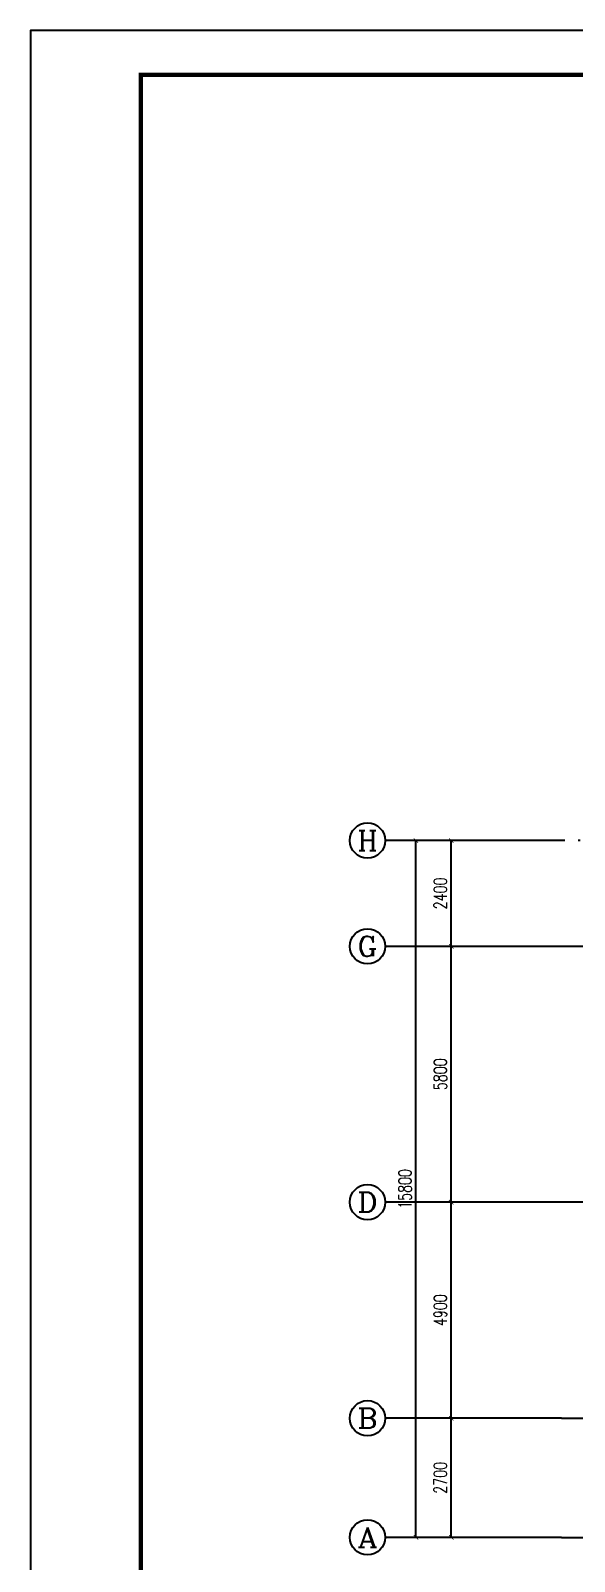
# Model space of a CAD drawing. Extents: x 169490 to 7584583, y -2399407 to 1374371.
# Drawn here: x 722202 to 734537, y 736237 to 770945 of the extents above; entities that cross this region are included whole.
import ezdxf
from ezdxf.enums import TextEntityAlignment as Align

# ---------------------------------------------------------------- set-up
doc = ezdxf.new("R2010")
doc.units = 0
doc.header["$LTSCALE"] = 100
doc.linetypes.add('D3轴线点划线', pattern=[18.5, 12, -3, 0.5, -3])
doc.layers.get('0').update_dxf_attribs({"linetype": 'CONTINUOUS'})
doc.layers.get('DEFPOINTS').update_dxf_attribs({"linetype": 'CONTINUOUS'})
for name, color, linetype in [('AXIS', 3, 'CONTINUOUS'), ('AXIS_TEXT', 4, 'CONTINUOUS'), ('C-AXIS(轴号)', 3, 'CONTINUOUS'), ('C-AXIS-T(字)', 7, 'CONTINUOUS'), ('C-DOTE', 8, 'D3轴线点划线'), ('图框', 140, 'CONTINUOUS')]:
    doc.layers.add(name, color=color, linetype=linetype)
doc.styles.add('_TCH_AXIS', font='COMPLEX', dxfattribs={"bigfont": 'GBCBIG'})
doc.styles.add('_TCH_DIM_T3', font='SIMPLEX.shx', dxfattribs={"width": 0.705882, "bigfont": 'GBCBIG.shx'})
doc.styles.add('COMPLEX', font='COMPLEX')
doc.dimstyles.new('_TCH_ARCH&&100', dxfattribs={"dimtxt": 297.5, "dimasz": 100, "dimexe": 250, "dimexo": 300, "dimgap": 100, "dimtad": 1, "dimdec": 0, "dimzin": 0, "dimdsep": 46, "dimtxsty": '_TCH_DIM_T3', "dimblk": 'ARCHTICK', "dimcen": 0.09, "dimclrt": 7, "dimazin": 2, "dimtfac": 1, "dimtdec": 0, "dimtix": 1, "dimtmove": 2, "dimatfit": 3, "dimfxl": 1, "dimtolj": 1, "dimtzin": 0, "dimarcsym": 0})

# ---------------------------------------------------------------- blocks, each defined once
blk = doc.blocks.new('_ARCHTICK')
at = {"const_width": 0.15}
blk.add_lwpolyline([(-0.5, -0.5), (0.5, 0.5)], dxfattribs=at)
blk = doc.blocks.new('*D1504')
at = {"layer": 'AXIS', "color": 0, "lineweight": -2, "transparency": 16777216}
for p, q in [((733943, 752582), (730693, 752582)), ((730943, 736782), (730943, 752582)), ((733943, 736782), (730693, 736782))]:
    blk.add_line(p, q, dxfattribs=at)
at = {"layer": 'DEFPOINTS', "color": 0, "transparency": 16777216}
for p in [(730943, 752582), (734243, 752582), (734243, 736782)]:
    blk.add_point(p, dxfattribs=at)
at = {"layer": 'AXIS', "color": 0, "lineweight": -2, "transparency": 16777216, "xscale": 100, "yscale": 100, "zscale": 100}
for p, rotation in [((730943, 752582), 90), ((730943, 736782), 270)]:
    blk.add_blockref('_ARCHTICK', p, dxfattribs=dict(at, rotation=rotation))
at = {"layer": 'AXIS', "color": 7, "transparency": 16777216, "insert": (730695, 744682), "char_height": 297.5, "attachment_point": 5, "rotation": 90, "style": '_TCH_DIM_T3'}
blk.add_mtext('\\A1;15800', dxfattribs=at)
blk = doc.blocks.new('*D1505')
at = {"layer": 'AXIS', "color": 0, "lineweight": -2, "transparency": 16777216}
for p, q in [((733943, 752582), (731493, 752582)), ((731743, 750182), (731743, 752582)), ((733943, 750182), (731493, 750182))]:
    blk.add_line(p, q, dxfattribs=at)
at = {"layer": 'DEFPOINTS', "color": 0, "transparency": 16777216}
for p in [(731743, 752582), (734243, 752582), (734243, 750182)]:
    blk.add_point(p, dxfattribs=at)
at = {"layer": 'AXIS', "color": 0, "lineweight": -2, "transparency": 16777216, "xscale": 100, "yscale": 100, "zscale": 100}
for p, rotation in [((731743, 752582), 90), ((731743, 750182), 270)]:
    blk.add_blockref('_ARCHTICK', p, dxfattribs=dict(at, rotation=rotation))
at = {"layer": 'AXIS', "color": 7, "transparency": 16777216, "insert": (731495, 751382), "char_height": 297.5, "attachment_point": 5, "rotation": 90, "style": '_TCH_DIM_T3'}
blk.add_mtext('\\A1;2400', dxfattribs=at)
blk = doc.blocks.new('*D1506')
at = {"layer": 'AXIS', "color": 0, "lineweight": -2, "transparency": 16777216}
for p, q in [((733943, 750182), (731493, 750182)), ((731743, 744382), (731743, 750182)), ((733943, 744382), (731493, 744382))]:
    blk.add_line(p, q, dxfattribs=at)
at = {"layer": 'DEFPOINTS', "color": 0, "transparency": 16777216}
for p in [(731743, 750182), (734243, 750182), (734243, 744382)]:
    blk.add_point(p, dxfattribs=at)
at = {"layer": 'AXIS', "color": 0, "lineweight": -2, "transparency": 16777216, "xscale": 100, "yscale": 100, "zscale": 100}
for p, rotation in [((731743, 750182), 90), ((731743, 744382), 270)]:
    blk.add_blockref('_ARCHTICK', p, dxfattribs=dict(at, rotation=rotation))
at = {"layer": 'AXIS', "color": 7, "transparency": 16777216, "insert": (731495, 747282), "char_height": 297.5, "attachment_point": 5, "rotation": 90, "style": '_TCH_DIM_T3'}
blk.add_mtext('\\A1;5800', dxfattribs=at)
blk = doc.blocks.new('*D1507')
at = {"layer": 'AXIS', "color": 0, "lineweight": -2, "transparency": 16777216}
for p, q in [((733943, 744382), (731493, 744382)), ((731743, 739482), (731743, 744382)), ((733943, 739482), (731493, 739482))]:
    blk.add_line(p, q, dxfattribs=at)
at = {"layer": 'DEFPOINTS', "color": 0, "transparency": 16777216}
for p in [(731743, 744382), (734243, 744382), (734243, 739482)]:
    blk.add_point(p, dxfattribs=at)
at = {"layer": 'AXIS', "color": 0, "lineweight": -2, "transparency": 16777216, "xscale": 100, "yscale": 100, "zscale": 100}
for p, rotation in [((731743, 744382), 90), ((731743, 739482), 270)]:
    blk.add_blockref('_ARCHTICK', p, dxfattribs=dict(at, rotation=rotation))
at = {"layer": 'AXIS', "color": 7, "transparency": 16777216, "insert": (731495, 741932), "char_height": 297.5, "attachment_point": 5, "rotation": 90, "style": '_TCH_DIM_T3'}
blk.add_mtext('\\A1;4900', dxfattribs=at)
blk = doc.blocks.new('*D1508')
at = {"layer": 'AXIS', "color": 0, "lineweight": -2, "transparency": 16777216}
for p, q in [((733943, 739482), (731493, 739482)), ((731743, 736782), (731743, 739482)), ((733943, 736782), (731493, 736782))]:
    blk.add_line(p, q, dxfattribs=at)
at = {"layer": 'DEFPOINTS', "color": 0, "transparency": 16777216}
for p in [(731743, 739482), (734243, 739482), (734243, 736782)]:
    blk.add_point(p, dxfattribs=at)
at = {"layer": 'AXIS', "color": 0, "lineweight": -2, "transparency": 16777216, "xscale": 100, "yscale": 100, "zscale": 100}
for p, rotation in [((731743, 739482), 90), ((731743, 736782), 270)]:
    blk.add_blockref('_ARCHTICK', p, dxfattribs=dict(at, rotation=rotation))
at = {"layer": 'AXIS', "color": 7, "transparency": 16777216, "insert": (731495, 738132), "char_height": 297.5, "attachment_point": 5, "rotation": 90, "style": '_TCH_DIM_T3'}
blk.add_mtext('\\A1;2700', dxfattribs=at)
blk = doc.blocks.new('_AXISO')
blk.add_circle((0, 0), 0.5)
at = {"layer": 'AXIS_TEXT', "style": 'COMPLEX', "width": 1.041667}
blk.add_attdef('A', text='', height=0.56, dxfattribs=at).set_placement((-0.25, -0.28), (0.25, -0.28), align=Align.FIT)

msp = doc.modelspace()

# ---------------------------------------------------------------- linework, layer by layer
at = {"ltscale": 10}
msp.add_lwpolyline([(819306.7, 769944.8), (724701.8, 769944.8), (724701.8, 712544.8), (819306.7, 712544.8)], close=True, dxfattribs=at)
at = {"layer": 'C-AXIS(轴号)'}
for p, q in [((734243.4, 752582.3), (730243.4, 752582.3)), ((734243.4, 750182.3), (730243.4, 750182.3)), ((734243.4, 744382.3), (730243.4, 744382.3)), ((734243.4, 739482.3), (730243.4, 739482.3)), ((734243.4, 736782.3), (730243.4, 736782.3))]:
    msp.add_line(p, q, dxfattribs=at)
at = {"layer": 'C-DOTE'}
for p, q in [((812019.7, 752582.3), (734243.4, 752582.3)), ((770419.7, 750182.3), (734243.4, 750182.3)), ((753419.7, 744382.3), (734243.4, 744382.3)), ((734243.4, 739482.3), (770419.7, 739482.3)), ((734243.4, 736782.3), (812019.7, 736782.3))]:
    msp.add_line(p, q, dxfattribs=at)
at = {"layer": '图框'}
msp.add_lwpolyline([(722201.8, 711544.8), (827301.8, 711544.8), (827301.8, 770944.8), (722201.8, 770944.8)], close=True, dxfattribs=at)
at = {"layer": '图框', "const_width": 100}
msp.add_lwpolyline([(724701.8, 712544.8), (826301.8, 712544.8), (826301.8, 769944.8), (724701.8, 769944.8)], close=True, dxfattribs=at)

# ---------------------------------------------------------------- block references
at = {"layer": 'C-AXIS(轴号)'}
ref = msp.add_blockref('_AXISO', (729843.4, 752582.3), dxfattribs=dict(at, xscale=800, yscale=800, zscale=800))
ref.add_attrib('A', 'H', dxfattribs={"layer": 'C-AXIS-T(字)', "height": 452.5, "style": '_TCH_AXIS', "width": 1.05}).set_placement((729617.1, 752356), (730069.7, 752356), align=Align.FIT)
ref = msp.add_blockref('_AXISO', (729843.4, 750182.3), dxfattribs=dict(at, xscale=800, yscale=800, zscale=800))
ref.add_attrib('A', 'G', dxfattribs={"layer": 'C-AXIS-T(字)', "height": 452.5, "style": '_TCH_AXIS', "width": 1.166667}).set_placement((729617.1, 749956), (730069.7, 749956), align=Align.FIT)
ref = msp.add_blockref('_AXISO', (729843.4, 744382.3), dxfattribs=dict(at, xscale=800, yscale=800, zscale=800))
ref.add_attrib('A', 'D', dxfattribs={"layer": 'C-AXIS-T(字)', "height": 452.5, "style": '_TCH_AXIS', "width": 1.235294}).set_placement((729617.1, 744156), (730069.7, 744156), align=Align.FIT)
ref = msp.add_blockref('_AXISO', (729843.4, 739482.3), dxfattribs=dict(at, xscale=800, yscale=800, zscale=800))
ref.add_attrib('A', 'B', dxfattribs={"layer": 'C-AXIS-T(字)', "height": 452.5, "style": '_TCH_AXIS', "width": 1.235294}).set_placement((729617.1, 739256), (730069.7, 739256), align=Align.FIT)
ref = msp.add_blockref('_AXISO', (729843.4, 736782.3), dxfattribs=dict(at, xscale=800, yscale=800, zscale=800))
ref.add_attrib('A', 'A', dxfattribs={"layer": 'C-AXIS-T(字)', "height": 452.5, "style": '_TCH_AXIS', "width": 1.166667}).set_placement((729617.1, 736556), (730069.7, 736556), align=Align.FIT)

# ---------------------------------------------------------------- dimensions: what is measured, and where the dimension line sits
at = {"layer": 'AXIS'}
for p1, p2, distance, picture, middle in [((734243.4, 736782.3), (734243.4, 752582.3), 3300, '*D1504', (730694.6, 744682.3)), ((734243.4, 750182.3), (734243.4, 752582.3), 2500, '*D1505', (731494.6, 751382.3)), ((734243.4, 744382.3), (734243.4, 750182.3), 2500, '*D1506', (731494.6, 747282.3)), ((734243.4, 739482.3), (734243.4, 744382.3), 2500, '*D1507', (731494.6, 741932.3)), ((734243.4, 736782.3), (734243.4, 739482.3), 2500, '*D1508', (731494.6, 738132.3))]:
    dim = msp.add_aligned_dim(p1=p1, p2=p2, distance=distance, dimstyle='_TCH_ARCH&&100', dxfattribs=at)
    dim.commit()
    dim.dimension.update_dxf_attribs({"geometry": picture, "text_midpoint": middle})

doc.saveas('drawing.dxf')
